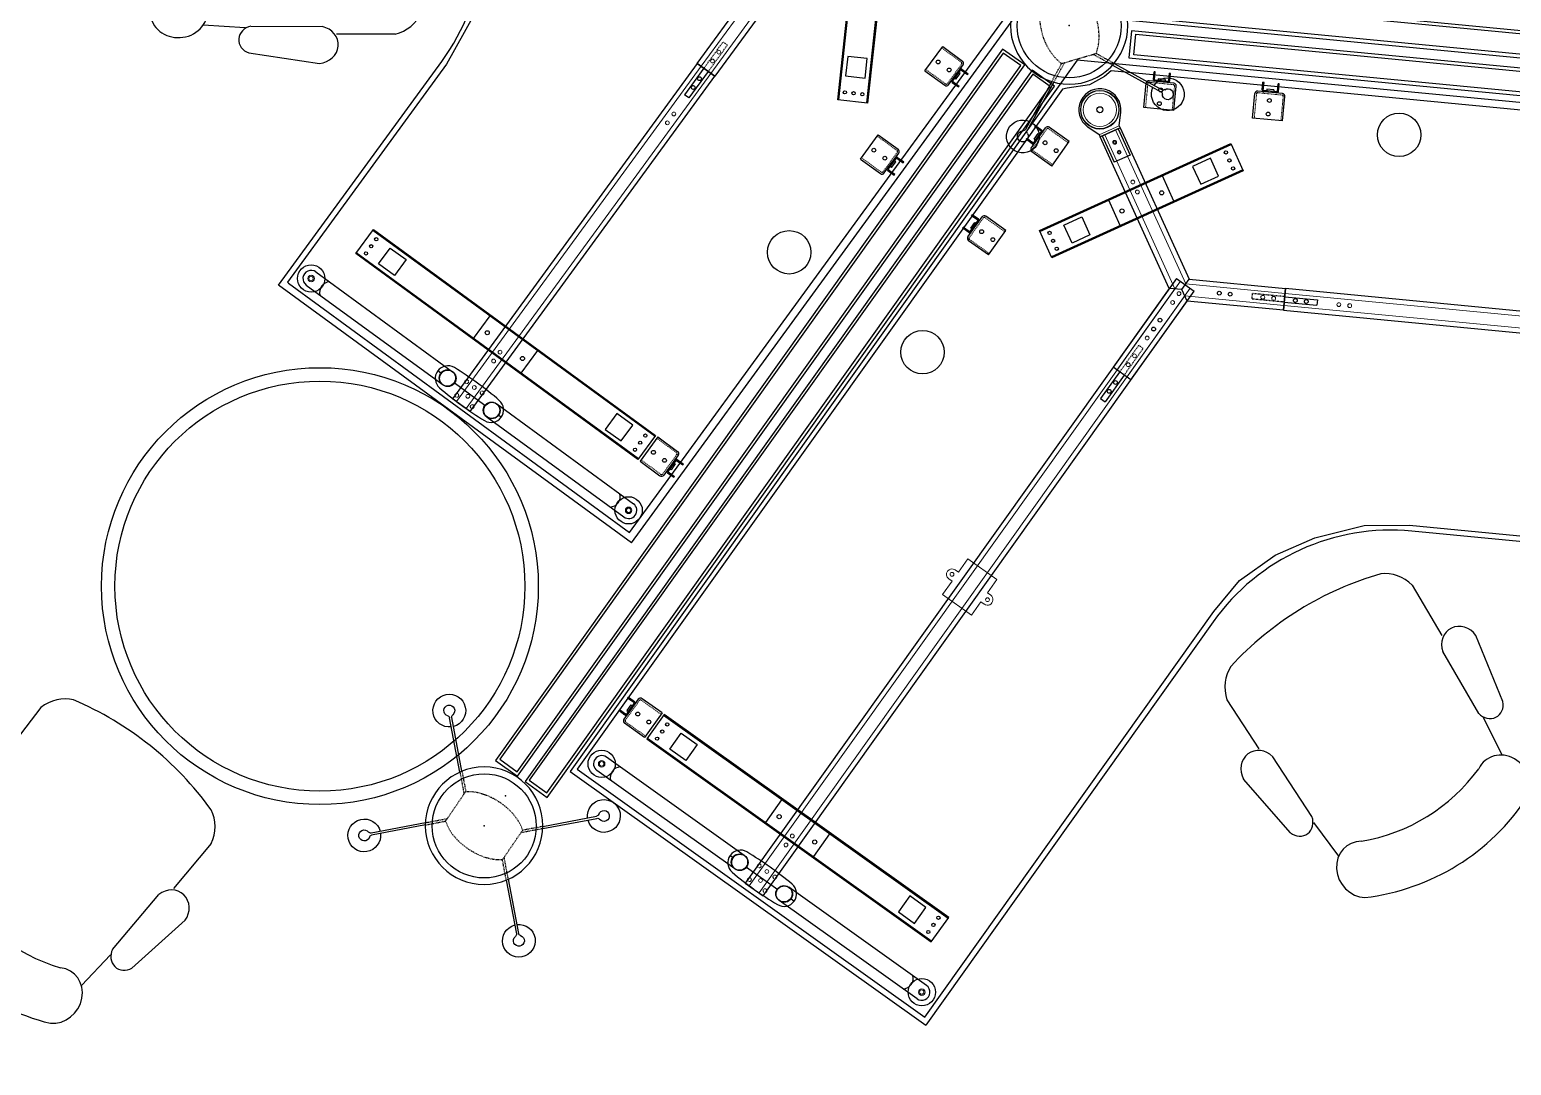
# Model space of a CAD drawing. Header units: centimetres. Extents: x 56177 to 99483, y 493 to 15482.
# Drawn here: x 59950.3 to 60221.7, y 1606.2 to 1795.9 of the extents above; entities that cross this region are included whole.
import ezdxf

# ---------------------------------------------------------------- set-up
doc = ezdxf.new("R2010")
doc.units = ezdxf.units.CM
doc.header["$MEASUREMENT"] = 0
for name, pattern in [('ACAD_ISO02W100', [15, 12, -3]), ('HIDDEN', [0.375, 0.25, -0.125]), ('HIDDEN2', [0.1875, 0.125, -0.0625])]:
    doc.linetypes.add(name, pattern=pattern)

# ---------------------------------------------------------------- blocks, each defined once
blk = doc.blocks.new('GridPost')
at = {"color": 0}
for p, q in [((-57.6, 92.1), (-129, 163.6)), ((54.5, 92.1), (126, 163.6)), ((-61, 89.9), (-131.9, 160.8)), ((58, 89.9), (128.8, 160.8)), ((-61, -89.4), (-131.9, -160.3)), ((-57.6, -91.6), (-129, -163.1)), ((54.5, -91.6), (126, -163.1)), ((58, -89.4), (128.8, -160.3))]:
    blk.add_line(p, q, dxfattribs=at)
at = {"color": 0, "linetype": 'HIDDEN2'}
for p, q in [((-61, 89.9), (-34.3, 63.2)), ((-57.6, 92.1), (-29, 63.6)), ((54.5, 92.1), (25.9, 63.6)), ((58, 89.9), (31.2, 63.2)), ((30.9, 63.3), (-33.9, 63.3)), ((-61, -89.4), (-34.3, -62.7)), ((-57.6, -91.6), (-29, -63)), ((30.9, -62.7), (-33.9, -62.7)), ((54.5, -91.6), (25.9, -63)), ((58, -89.4), (31.2, -62.7))]:
    blk.add_line(p, q, dxfattribs=at)
at = {"color": 0}
blk.add_circle((-1.5, 0.3), 107.6, dxfattribs=at)
for centre, radius, start, end in [((-139.8, 171.6), 30, 318.8226, 311.1774), ((136.8, 171.6), 30, 228.8226, 221.1774), ((-139.8, 171.6), 10, 342.8181, 287.1819), ((-125.5, 167.1), 5, 162.8181, 225), ((122.5, 167.1), 5, 315, 17.1819), ((136.8, 171.6), 10, 252.8181, 197.1819), ((-135.4, 157.2), 5, 45, 107.1819), ((132.4, 157.2), 5, 72.8181, 135), ((-139.8, -171.1), 30, 48.8226, 41.1774), ((-139.8, -171.1), 10, 72.8181, 17.1819), ((-135.4, -156.7), 5, 252.8181, 315), ((136.8, -171.1), 30, 138.8226, 131.1774), ((136.8, -171.1), 10, 162.8181, 107.1819), ((132.4, -156.7), 5, 225, 287.1819), ((-125.5, -166.6), 5, 135, 197.1819), ((122.5, -166.6), 5, 342.8181, 45)]:
    blk.add_arc(centre, radius, start, end, dxfattribs=at)
at = {"color": 0, "linetype": 'HIDDEN2'}
for centre, start, end in [((-33.9, 62.3), 90, 142.3223), ((-28.3, 64.3), 225, 270), ((25.2, 64.3), 270, 315), ((30.9, 62.3), 37.6777, 90), ((-33.9, -61.7), 217.6777, 270), ((-28.3, -63.7), 90, 135), ((25.2, -63.7), 45, 90), ((30.9, -61.7), 270, 322.3223)]:
    blk.add_arc(centre, 1, start, end, dxfattribs=at)
for centre, major_axis in [((-3.1, 0.5), (-0.7, 80)), ((0, 0), (0.7, -80))]:
    blk.add_ellipse(centre, major_axis=major_axis, ratio=0.625, start_param=6.954705, end_param=7.851695, dxfattribs=at)
at = {"color": 0, "linetype": 'HIDDEN2', "extrusion": (0, -4e-16, -1)}
blk.add_ellipse((0, 0.5), major_axis=(0.7, 80), ratio=0.625, start_param=6.954705, end_param=7.851695, dxfattribs=at)
at = {"color": 0, "linetype": 'HIDDEN2', "extrusion": (0, 4e-16, -1)}
blk.add_ellipse((-3.1, 0), major_axis=(-0.7, -80), ratio=0.625, start_param=6.954705, end_param=7.851695, dxfattribs=at)
at = {"color": 0}
blk.add_point((-1.5, 0.3), dxfattribs=at)
blk = doc.blocks.new('A1043DC')
at = {"color": 0, "linetype": 'ByBlock'}
for p, q in [((-0.616435, 0.457425), (-0.381737, 0.500273)), ((-0.128035, 0.399057), (-0.322825, 0.394463)), ((-0.626722, 0.365537), (-0.766614, 0.352221)), ((-0.607898, 0.359256), (-0.36942, 0.36614)), ((-0.626722, -0.365537), (-0.766614, -0.352222)), ((-0.607898, -0.359256), (-0.36942, -0.366141)), ((-0.128035, -0.399058), (-0.322825, -0.394464)), ((-0.616435, -0.457425), (-0.381737, -0.500273))]:
    blk.add_line(p, q, dxfattribs=at)
for centre, radius, start, end in [((-0.385913, 0.432257), 0.068143, 284.006808, 86.486784), ((-0.596922, 0.409666), 0.051591, 112.223479, 257.717315), ((-0.847483, 0.300315), 0.096094, 330.317482, 148.734971), ((-0.160649, 0.273023), 0.130185, 22.432704, 75.491701), ((-0.094065, 0), 0.905973, 157.261065, 202.738935), ((-1.311698, 0), 1.311697, 345.757952, 14.242048), ((-0.080287, 0), 0.728926, 159.71341, 200.28659), ((-0.847483, -0.300316), 0.096094, 211.265029, 29.682518), ((-0.160649, -0.273024), 0.130185, 284.508299, 337.567296), ((-0.596922, -0.409667), 0.051591, 102.282685, 247.776521), ((-0.385913, -0.432258), 0.068143, 273.513216, 75.993192)]:
    blk.add_arc(centre, radius, start, end, dxfattribs=at)
blk = doc.blocks.new('A$C3BE26A05')
for p, q in [((3743.3, 1792.5), (3784.4, 2175.3)), ((3745.3, 1792.3), (3786.4, 2175.1)), ((3837.1, 2169.7), (3796, 1786.9)), ((3839.1, 2169.5), (3798, 1786.6)), ((3485.8, 1859.2), (3590.4, 2002.5)), ((3622.7, 1978.9), (3518.1, 1835.6)), ((3365.2, 981.5), (4072.6, 1950.8)), ((3902.9, 1845.6), (3935.4, 1890)), ((3935.4, 1890), (3971.7, 1863.5)), ((2719, 1453), (3018, 1862.7)), ((3485.8, 1859.2), (3037.8, 1245.2)), ((4099.3, 1846.9), (3170.4, 544.1)), ((4181.8, 1865.4), (3252.9, 562.7)), ((3497.9, 1850.3), (3462.5, 1801.9)), ((3518.1, 1835.6), (3485.8, 1859.2)), ((3485.8, 1859.2), (3518.1, 1835.6)), ((3761.4, 1872), (3757.6, 1836.2)), ((3797.2, 1868.2), (3761.4, 1872)), ((3793.4, 1832.4), (3797.2, 1868.2)), ((3902.9, 1845.6), (3939.3, 1819.1)), ((3946.3, 1820.1), (3972.8, 1856.5)), ((3952.5, 1828.6), (3966.6, 1848)), ((3954.1, 1827.5), (3968.2, 1846.8)), ((3969.6, 1847.1), (3980.9, 1838.8)), ((3970.4, 1846.5), (3971.6, 1848.1)), ((3970.8, 1848.7), (3982.1, 1840.4)), ((4140, 1817.8), (4099.3, 1846.9)), ((5376.3, 1750.6), (4181.8, 1865.4)), ((3070.1, 1221.7), (3518.1, 1835.6)), ((3506, 1844.4), (3470.6, 1796)), ((3757.6, 1836.2), (3793.4, 1832.4)), ((3953.1, 1824.4), (3964.4, 1816.2)), ((3953.9, 1823.8), (3955.1, 1825.5)), ((3954.3, 1826.1), (3965.6, 1817.8)), ((3956.2, 1830.3), (3954.5, 1831.5)), ((3959.8, 1830.1), (3955.7, 1833.1)), ((3957.3, 1831.9), (3965, 1842.4)), ((3957.3, 1831.9), (3965, 1842.4)), ((3959.8, 1830.1), (3967.4, 1840.6)), ((3967.4, 1840.6), (3963.4, 1843.6)), ((3966.2, 1844), (3964.6, 1845.2)), ((3980.9, 1838.8), (3982.1, 1840.4)), ((4304.1, 1778.3), (4308.4, 1823.1)), ((4358.6, 1823.3), (4313.8, 1827.6)), ((4321.6, 1829.9), (4322.9, 1843.8)), ((4323.7, 1830.7), (4321.7, 1830.8)), ((4324.9, 1843.6), (4322.9, 1843.8)), ((4323.6, 1829.7), (4324.9, 1843.6)), ((4348.2, 1824.3), (4324.3, 1826.6)), ((4348.3, 1826.3), (4324.5, 1828.6)), ((4327.9, 1828.2), (4327.8, 1826.2)), ((4330.2, 1831), (4329.7, 1826.1)), ((4342.9, 1826.8), (4329.9, 1828)), ((4342.9, 1826.8), (4329.9, 1828)), ((4343.2, 1829.8), (4330.2, 1831)), ((4343.2, 1829.8), (4342.7, 1824.8)), ((4344.9, 1826.6), (4344.7, 1824.6)), ((4349.4, 1827.2), (4350.8, 1841.1)), ((4351.5, 1828), (4349.5, 1828.2)), ((4352.8, 1840.9), (4350.8, 1841.1)), ((4351.4, 1827), (4352.8, 1840.9)), ((4520.7, 1810.7), (4522, 1824.6)), ((4524, 1824.5), (4522, 1824.6)), ((4522.6, 1810.5), (4524, 1824.5)), ((4548.5, 1808), (4549.9, 1822)), ((4551.9, 1821.8), (4549.9, 1822)), ((4550.5, 1807.8), (4551.9, 1821.8)), ((3211.1, 515.1), (4140, 1817.8)), ((3470.6, 1796), (3462.5, 1801.9)), ((3798, 1786.6), (3743.3, 1792.5)), ((3964.4, 1816.2), (3965.6, 1817.8)), ((4358.8, 1773), (4363.1, 1817.8)), ((4503.1, 1759.2), (4507.4, 1803.9)), ((4557.7, 1804.1), (4512.9, 1808.4)), ((4522.7, 1811.5), (4520.7, 1811.7)), ((4547.2, 1805.1), (4523.3, 1807.4)), ((4547.4, 1807.1), (4523.5, 1809.4)), ((4527, 1809.1), (4526.8, 1807.1)), ((4529.3, 1811.9), (4528.8, 1806.9)), ((4542, 1807.7), (4529, 1808.9)), ((4542, 1807.7), (4529, 1808.9)), ((4542.2, 1810.6), (4529.3, 1811.9)), ((4542.2, 1810.6), (4541.8, 1805.7)), ((4543.9, 1807.5), (4543.8, 1805.5)), ((4550.6, 1808.8), (4548.6, 1809)), ((4557.9, 1753.9), (4562.2, 1798.7)), ((4258.7, 1744.9), (4261.6, 1770.1)), ((4358.8, 1773), (4304.1, 1778.3)), ((4097.7, 1704.3), (4123.8, 1741)), ((4104.4, 1743.1), (4105.6, 1744.7)), ((4115.8, 1735), (4104.4, 1743.1)), ((4117, 1736.6), (4105.6, 1744.7)), ((4115, 1735.5), (4116.2, 1737.2)), ((4167.4, 1716), (4130.8, 1742.1)), ((4222.3, 1728.3), (4201.5, 1742.7)), ((4260.4, 1741.3), (4224, 1724.7)), ((4224, 1724.7), (4260.4, 1741.3)), ((4256.7, 1739.6), (4278.7, 1691.4)), ((4258.7, 1744.9), (4260.4, 1741.3)), ((4260.4, 1741.3), (4386.8, 1463.9)), ((4557.9, 1753.9), (4503.1, 1759.2)), ((3785.1, 1684), (3817.5, 1728.5)), ((3817.5, 1728.5), (3853.8, 1701.9)), ((4088.2, 1720.3), (4089.4, 1721.9)), ((4099.6, 1712.2), (4088.2, 1720.3)), ((4100.8, 1713.8), (4089.4, 1721.9)), ((4098.8, 1712.7), (4099.9, 1714.4)), ((4102.1, 1714), (4116.1, 1733.6)), ((4102.9, 1720.2), (4110.4, 1730.8)), ((4102.9, 1720.2), (4107, 1717.3)), ((4103.8, 1712.9), (4117.7, 1732.4)), ((4104.2, 1716.9), (4105.8, 1715.7)), ((4105.3, 1718.5), (4112.9, 1729.1)), ((4105.3, 1718.5), (4112.9, 1729.1)), ((4110.4, 1730.8), (4114.5, 1727.9)), ((4112.7, 1553.1), (4463, 1712.8)), ((4113.5, 1551.2), (4463.8, 1710.9)), ((4114, 1730.7), (4115.7, 1729.6)), ((4135.5, 1671.2), (4167.4, 1716)), ((4222.3, 1728.3), (4224, 1724.7)), ((4350.4, 1447.3), (4224, 1724.7)), ((4227.6, 1726.4), (4249.6, 1678.1)), ((4463, 1712.8), (4485.8, 1662.7)), ((3785.1, 1684), (3821.4, 1657.5)), ((3828.4, 1658.6), (3854.9, 1694.9)), ((3834.6, 1667.1), (3848.7, 1686.5)), ((3836.2, 1665.9), (3850.3, 1685.3)), ((3848.3, 1682.5), (3846.7, 1683.6)), ((3851.7, 1685.5), (3863.1, 1677.2)), ((3852.5, 1684.9), (3853.7, 1686.5)), ((3852.9, 1687.1), (3864.2, 1678.9)), ((4135.5, 1671.2), (4098.8, 1697.3)), ((4278.7, 1691.4), (4249.6, 1678.1)), ((4426, 1685.5), (4393.2, 1670.5)), ((4440.9, 1652.7), (4426, 1685.5)), ((3835.2, 1662.9), (3846.5, 1654.6)), ((3836, 1662.3), (3837.2, 1663.9)), ((3836.4, 1664.5), (3847.7, 1656.2)), ((3838.3, 1668.7), (3836.6, 1669.9)), ((3841.9, 1668.6), (3837.8, 1671.5)), ((3839.4, 1670.3), (3847.1, 1680.8)), ((3839.4, 1670.3), (3847.1, 1680.8)), ((3841.9, 1668.6), (3849.5, 1679.1)), ((3849.5, 1679.1), (3845.5, 1682)), ((3846.5, 1654.6), (3847.7, 1656.2)), ((3863.1, 1677.2), (3864.2, 1678.9)), ((4485, 1664.5), (4134.6, 1504.8)), ((4485.8, 1662.7), (4135.5, 1503)), ((4393.2, 1670.5), (4408.1, 1637.8)), ((4306.8, 1639.4), (4306, 1641.2)), ((4358.9, 1607.1), (4337.8, 1653.5)), ((4408.1, 1637.8), (4440.9, 1652.7)), ((4260.7, 1562.3), (4239.5, 1608.7)), ((4270.4, 1622.8), (4269.6, 1624.6)), ((3981.6, 1541.5), (4007.7, 1578.1)), ((3988.3, 1580.2), (3989.5, 1581.9)), ((3999.7, 1572.1), (3988.3, 1580.2)), ((4000.9, 1573.7), (3989.5, 1581.9)), ((3998.9, 1572.7), (4000.1, 1574.3)), ((4051.3, 1553.2), (4014.7, 1579.3)), ((4157.5, 1563.1), (4190.3, 1578)), ((4190.3, 1578), (4205.2, 1545.3)), ((4292.4, 1574.6), (4291.6, 1576.4)), ((4328.8, 1591.2), (4328, 1593)), ((2860.2, 1510.9), (2892.7, 1555.3)), ((2891.5, 1553.7), (3408.5, 1176.4)), ((2892.7, 1555.3), (3409.7, 1178.1)), ((3972.1, 1557.5), (3973.2, 1559.1)), ((3983.5, 1549.3), (3972.1, 1557.5)), ((3984.6, 1551), (3973.2, 1559.1)), ((3982.7, 1549.9), (3983.8, 1551.5)), ((3986, 1551.2), (4000, 1570.7)), ((3986.8, 1557.4), (3994.3, 1568)), ((3986.8, 1557.4), (3990.9, 1554.5)), ((3987.7, 1550), (4001.6, 1569.6)), ((3988.1, 1554), (3989.7, 1552.9)), ((3989.2, 1555.7), (3996.8, 1566.2)), ((3989.2, 1555.7), (3996.8, 1566.2)), ((3994.3, 1568), (3998.4, 1565.1)), ((3997.9, 1567.9), (3999.6, 1566.7)), ((4019.4, 1508.4), (4051.3, 1553.2)), ((4135.5, 1503), (4112.7, 1553.1)), ((4172.5, 1530.3), (4157.5, 1563.1)), ((2902.2, 1492), (2923.4, 1521.1)), ((2923.4, 1521.1), (2952.5, 1499.9)), ((4019.4, 1508.4), (3982.7, 1534.5)), ((4205.2, 1545.3), (4172.5, 1530.3)), ((3377.2, 1133.6), (2860.2, 1510.9)), ((3378.4, 1135.2), (2861.4, 1512.5)), ((2952.5, 1499.9), (2931.3, 1470.8)), ((2787.4, 1477.4), (3037.8, 1294.6)), ((2931.3, 1470.8), (2902.2, 1492)), ((4363.5, 1465.6), (3573.9, 358.3)), ((4363.5, 1465.6), (4396.1, 1442.4)), ((3365.2, 981.5), (2719, 1453)), ((2769.7, 1453.1), (3020.2, 1270.4)), ((3606.5, 335.1), (4396.1, 1442.4)), ((4350.4, 1447.3), (4247.4, 1302.8)), ((4373.4, 1445.1), (4350.4, 1447.3)), ((4373.4, 1445.1), (4386.8, 1463.9)), ((4383, 1424.1), (4373.4, 1445.1)), ((4386.8, 1463.9), (4563.5, 1446.9)), ((4563.5, 1446.9), (4559.6, 1407.1)), ((4559.6, 1407.1), (4563.5, 1446.9)), ((5320, 1374.2), (4563.5, 1446.9)), ((4280, 1279.6), (4383, 1424.1)), ((4559.6, 1407.1), (4383, 1424.1)), ((4561.1, 1422.1), (4620.8, 1416.3)), ((4562, 1432), (4621.8, 1426.3)), ((4621.8, 1426.3), (4620.8, 1416.3)), ((3076.3, 1355.7), (3106.4, 1396.9)), ((4559.6, 1407.1), (5316.2, 1334.4)), ((3133.8, 1376.9), (3135, 1378.5)), ((3102.6, 1334), (3103.8, 1335.7)), ((3163.5, 1292), (3193.6, 1333.2)), ((3166.1, 1353.3), (3167.3, 1354.9)), ((3134.9, 1310.5), (3136.1, 1312.1)), ((4280, 1279.6), (4247.4, 1302.8)), ((3016.1, 1291.9), (3010.4, 1296.1)), ((4259.6, 1294.1), (4224.8, 1245.3)), ((4267.8, 1288.3), (4232.9, 1239.5)), ((3096.9, 1233), (3040.4, 1274.2)), ((3070.1, 1221.7), (3037.8, 1245.2)), ((3118.6, 1235.7), (3369, 1053)), ((4224.8, 1245.3), (4232.9, 1239.5)), ((3100.9, 1211.5), (3351.4, 1028.7)), ((3126.9, 1211.1), (3121.1, 1215.3)), ((3338.6, 1218.1), (3317.4, 1189.1)), ((3367.7, 1196.9), (3338.6, 1218.1)), ((3346.5, 1167.8), (3367.7, 1196.9)), ((3317.4, 1189.1), (3346.5, 1167.8)), ((3409.7, 1178.1), (3377.2, 1133.6)), ((3413.7, 1175.1), (3381.3, 1130.7)), ((3413.7, 1175.1), (3450, 1148.6)), ((3451.1, 1141.6), (3424.6, 1105.2)), ((3381.3, 1130.7), (3417.6, 1104.2)), ((3444.9, 1133.1), (3430.8, 1113.7)), ((3446.6, 1131.9), (3432.4, 1112.6)), ((3434.5, 1115.4), (3432.9, 1116.6)), ((3438.1, 1115.2), (3434, 1118.2)), ((3443.3, 1127.5), (3435.7, 1117)), ((3443.3, 1127.5), (3435.7, 1117)), ((3445.7, 1125.7), (3438.1, 1115.2)), ((3445.7, 1125.7), (3441.7, 1128.7)), ((3444.5, 1129.1), (3442.9, 1130.3)), ((3448, 1132.2), (3459.3, 1123.9)), ((3449.9, 1133.2), (3448.8, 1131.6)), ((3449.1, 1133.8), (3460.4, 1125.5)), ((3460.4, 1125.5), (3459.3, 1123.9)), ((3431.5, 1109.5), (3442.8, 1101.3)), ((3433.4, 1110.6), (3432.3, 1108.9)), ((3432.6, 1111.2), (3443.9, 1102.9)), ((3443.9, 1102.9), (3442.8, 1101.3)), ((5299.8, 954.2), (4794.9, 1002.8)), ((4431, 836.8), (3904.3, 98.2)), ((3377.8, 694.7), (3351.6, 658.1)), ((3370, 687.3), (3356.1, 667.8)), ((3364.4, 684.6), (3356.9, 674)), ((3371.7, 686.2), (3357.7, 666.6)), ((3359.6, 698.5), (3358.4, 696.8)), ((3369.8, 688.7), (3358.4, 696.8)), ((3366.8, 682.8), (3359.3, 672.3)), ((3366.8, 682.8), (3359.3, 672.3)), ((3371, 690.3), (3359.6, 698.5)), ((3364.4, 684.6), (3368.5, 681.7)), ((3368, 684.5), (3369.6, 683.3)), ((3370.1, 690.9), (3369, 689.3)), ((3421.4, 669.7), (3384.7, 695.9)), ((3343.3, 675.7), (3342.1, 674)), ((3353.5, 665.9), (3342.1, 674)), ((3354.7, 667.5), (3343.3, 675.7)), ((3353.9, 668.1), (3352.7, 666.5)), ((3356.9, 674), (3360.9, 671.1)), ((3358.1, 670.6), (3359.8, 669.5)), ((3421.4, 669.7), (3389.4, 625)), ((3425.4, 666.8), (3393.5, 622.1)), ((3945.4, 293.6), (3424.3, 665.2)), ((3946.5, 295.3), (3425.4, 666.8)), ((3389.4, 625), (3352.8, 651.1)), ((3435.7, 603.7), (3456.6, 633)), ((3456.6, 633), (3485.9, 612.1)), ((3393.5, 622.1), (3914.6, 250.5)), ((3394.7, 623.7), (3915.8, 252.1)), ((3465, 582.8), (3435.7, 603.7)), ((3485.9, 612.1), (3465, 582.8)), ((3571.9, 408.8), (3319.5, 588.8)), ((3170.4, 544.1), (3211.1, 515.1)), ((3252.9, 562.7), (3904.3, 98.2)), ((3554.5, 384.4), (3302.1, 564.4)), ((3611.3, 469.3), (3640.9, 510.8)), ((3668.5, 491), (3669.7, 492.7)), ((3701.1, 467.8), (3702.3, 469.4)), ((3637.8, 447.9), (3638.9, 449.5)), ((3699.2, 406.6), (3728.8, 448.1)), ((3546, 408.9), (3551.8, 404.8)), ((3670.3, 424.7), (3671.5, 426.3)), ((3576.2, 387.4), (3633.2, 346.7)), ((3573.9, 358.3), (3606.5, 335.1)), ((3888.4, 146.4), (3636, 326.4)), ((3905.8, 170.8), (3653.4, 350.8)), ((3657.6, 329.3), (3663.4, 325.2)), ((3875.1, 334.6), (3854.2, 305.3)), ((3904.4, 313.7), (3875.1, 334.6)), ((3854.2, 305.3), (3883.5, 284.4)), ((3883.5, 284.4), (3904.4, 313.7)), ((3914.6, 250.5), (3946.5, 295.3))]:
    blk.add_line(p, q)
at = {"lineweight": 5}
for p, q in [((3493, 1853.9), (3600.7, 2001.4)), ((3618.5, 1988.4), (3510.8, 1840.9)), ((3493, 1853.9), (3045, 1239.9)), ((3062.8, 1227), (3510.8, 1840.9)), ((4222.3, 1728.3), (4258.7, 1744.9)), ((4252.2, 1737.6), (4380.8, 1455.5)), ((4360.8, 1446.4), (4232.2, 1728.4)), ((4370.8, 1460.4), (3581.2, 353.1)), ((3599.1, 340.3), (4388.7, 1447.6)), ((4360.8, 1446.3), (4254.7, 1297.6)), ((4380.8, 1455.5), (4562.6, 1438)), ((4272.7, 1284.9), (4378.7, 1433.6)), ((4560.5, 1416.1), (4378.7, 1433.6)), ((4560.5, 1416.1), (5317, 1343.4)), ((5319.1, 1365.3), (4562.6, 1438)), ((3964.3, 927.4), (3981.7, 951.8)), ((3981.7, 951.8), (4034.7, 914.1)), ((3958.2, 931.7), (3964.3, 927.4)), ((3935.3, 886.7), (3952.7, 911.1)), ((3946.6, 915.5), (3952.7, 911.1)), ((4034.7, 914.1), (4017.3, 889.6)), ((3988.2, 848.9), (3935.3, 886.7)), ((4005.6, 873.4), (3988.2, 848.9)), ((4005.6, 873.4), (4011.7, 869)), ((4017.3, 889.6), (4023.4, 885.3))]:
    blk.add_line(p, q, dxfattribs=at)
at = {"linetype": 'HIDDEN'}
for p, q in [((3497.9, 1850.3), (3533.3, 1898.8)), ((3506, 1844.4), (3541.3, 1892.9)), ((3541.3, 1892.9), (3533.3, 1898.8)), ((4502.3, 1437.8), (4501.4, 1427.8)), ((4561.1, 1422.1), (4501.4, 1427.8)), ((4562, 1432), (4502.3, 1437.8)), ((4259.6, 1294.1), (4294.5, 1343)), ((4267.8, 1288.3), (4302.6, 1337.2)), ((4294.5, 1343), (4302.6, 1337.2))]:
    blk.add_line(p, q, dxfattribs=at)
at = {"linetype": 'HIDDEN', "lineweight": 5}
for p, q in [((3933.6, 1887.6), (3970, 1861.1)), ((3904.7, 1848), (3941.1, 1821.5)), ((3943.9, 1821.9), (3970.4, 1858.3)), ((4307, 1778), (4311.3, 1822.8)), ((4358.3, 1820.3), (4313.5, 1824.6)), ((4355.8, 1773.3), (4360.1, 1818.1)), ((4506.1, 1758.9), (4510.4, 1803.7)), ((4557.4, 1801.2), (4512.6, 1805.5)), ((4554.9, 1754.2), (4559.2, 1799)), ((4100.1, 1702.6), (4126.2, 1739.2)), ((4165.7, 1713.6), (4129, 1739.7)), ((3815.7, 1726), (3852.1, 1699.5)), ((3786.8, 1686.4), (3823.2, 1659.9)), ((3826, 1660.4), (3852.5, 1696.7)), ((4137.2, 1673.7), (4100.6, 1699.8)), ((3984, 1539.7), (4010.1, 1576.4)), ((4049.6, 1550.7), (4012.9, 1576.8)), ((4021.1, 1510.8), (3984.5, 1536.9)), ((3411.9, 1172.7), (3448.3, 1146.2)), ((3448.7, 1143.4), (3422.2, 1107)), ((3383, 1133.1), (3419.4, 1106.6)), ((3380.2, 693), (3354.1, 656.3)), ((3419.6, 667.3), (3383, 693.4)), ((3391.2, 627.4), (3354.5, 653.5))]:
    blk.add_line(p, q, dxfattribs=at)
for points in [[(2736.9, 1456.6), (3361.9, 1000.5), (4056.5, 1952.4), (3420.2, 3392.7), (2714.7, 3082.5), (3075.3, 2262.6), (3101.6, 2160.4), (3104.8, 2059.7), (3076.5, 1947.5), (3026.3, 1857.7), (2735.1, 1458.7)], [(4287.7, 1987.3), (4282.9, 1937.5), (5875.6, 1784.4), (5880.4, 1834.1)], [(5873.1, 1829.5), (5869.5, 1791.7), (4292, 1943.4), (4295.7, 1981.2)], [(4281.2, 1919.1), (4276.4, 1869.3), (5869, 1716.2), (5873.8, 1766)], [(5866.6, 1761), (5862.9, 1723.3), (4285.4, 1874.9), (4289.1, 1912.7)], [(3156.9, 553.8), (4085.8, 1856.5), (4045.1, 1885.5), (3116.2, 582.8)], [(3156.2, 562.1), (4078.4, 1855.3), (4046.2, 1878.2), (3124.1, 585)], [(5289.7, 965.5), (5364, 1738.2), (4244.1, 1845.8), (4232, 1835), (4204.3, 1819.7), (4163.6, 1813.9), (4155.1, 1812), (3265.8, 566.9), (3902.7, 112.5), (4432.2, 855.7), (4479.2, 912.1), (4544.6, 958.4), (4616.8, 990.2), (4707.6, 1013.3), (4790.7, 1013.6)], [(3210.3, 523.5), (4132.4, 1816.8), (4100.3, 1839.7), (3178.1, 546.5)]]:
    blk.add_lwpolyline(points, close=True)
for centre, radius in [((4167.1, 1928.2), 95.3), ((3927.2, 1861.9), 3.5), ((3947.4, 1847.2), 3.5), ((3478.3, 1815.1), 3.5), ((3490.1, 1831.2), 3.5), ((3756.4, 1806.2), 3), ((3772.3, 1804.5), 3), ((3788.2, 1802.8), 3), ((4223.3, 1774.4), 35), ((4334.8, 1810.5), 3.5), ((4533.9, 1791.4), 3.5), ((4223.3, 1774.4), 5.5), ((4332.4, 1785.6), 3.5), ((4531.5, 1766.5), 3.5), ((4771.4, 1728.3), 39.8), ((4123, 1713.9), 3.5), ((4250.5, 1714.8), 2.5), ((3809.3, 1700.3), 3.5), ((3829.5, 1685.6), 3.5), ((4143.3, 1699.4), 3.5), ((4258.8, 1696.6), 2.5), ((4454.1, 1696.1), 3), ((4460.7, 1681.5), 3), ((4467.4, 1667), 3), ((4336.7, 1622.2), 3.75), ((4263.9, 1589), 3.75), ((3654.3, 1513.3), 39.8), ((4006.8, 1551.1), 3.5), ((4131.1, 1548.8), 3), ((2888.6, 1524.3), 3), ((2898, 1537.2), 3), ((4027.2, 1536.6), 3.5), ((4137.7, 1534.3), 3), ((4144.4, 1519.7), 3), ((2879.1, 1511.3), 3), ((2778.6, 1465.3), 25), ((4442.1, 1438.5), 3.5), ((4462, 1436.6), 3.5), ((4581.5, 1425.1), 3.5), ((4601.4, 1423.2), 3.5), ((4333.4, 1388.9), 3.5), ((3101.2, 1366), 3.75), ((3898.6, 1330.4), 39.8), ((4321.8, 1372.7), 3.5), ((3165.8, 1318.9), 3.75), ((2794.7, 902), 400), ((2794.7, 902), 375.4), ((3028.2, 1283.1), 15), ((3029, 1282.5), 15), ((4252.1, 1275), 3.5), ((4240.5, 1258.7), 3.5), ((3109, 1224.1), 15), ((3109.8, 1223.6), 15), ((3381.3, 1164.7), 3), ((3390.8, 1177.6), 3), ((3371.9, 1151.8), 3), ((3405.6, 1147), 3.5), ((3425.8, 1132.3), 3.5), ((3360.2, 1040.8), 25), ((3376.9, 667.7), 3.5), ((3397.3, 653.2), 3.5), ((3431, 648.8), 3), ((3412.4, 622.7), 3), ((3421.7, 635.7), 3), ((3310.8, 576.6), 25), ((3095.7, 462.9), 95.3), ((3636, 479.9), 3.75), ((3701.1, 433.4), 3.75), ((3563.2, 396.6), 15), ((3564, 396.1), 15), ((3644.7, 338.6), 15), ((3645.4, 338), 15), ((3909.1, 268.6), 3), ((3918.4, 281.6), 3), ((3927.6, 294.6), 3), ((3897.1, 158.6), 25)]:
    blk.add_circle(centre, radius)
at = {"lineweight": 5}
for centre, radius in [((3525.5, 1879.7), 3.5), ((3513.7, 1863.5), 3.5), ((3478.3, 1815.1), 3.5), ((3490.1, 1831.2), 3.5), ((4223.3, 1774.4), 35.5), ((4223.3, 1774.4), 30.5), ((3443, 1766.6), 3.5), ((3431.2, 1750.4), 3.5), ((4250.5, 1714.8), 3.5), ((4258.8, 1696.6), 3.5), ((4283.7, 1642), 3.5), ((4292, 1623.8), 3.5), ((2778.6, 1465.3), 6), ((2778.6, 1465.3), 4), ((4368.2, 1437.7), 3.5), ((4356.6, 1421.5), 3.5), ((4521.7, 1430.9), 3.5), ((4541.7, 1428.9), 3.5), ((4581.5, 1425.1), 3.5), ((4601.4, 1423.2), 3.5), ((4661.1, 1417.5), 3.5), ((4681, 1415.6), 3.5), ((4310.1, 1356.3), 3.5), ((4321.7, 1372.6), 3.5), ((3124.7, 1330.4), 3.5), ((3112.9, 1314.2), 3.5), ((4275.3, 1307.5), 3.5), ((4286.9, 1323.8), 3.5), ((3065.7, 1249.6), 3.5), ((3077.5, 1265.8), 3.5), ((3360.2, 1040.8), 6), ((3360.2, 1040.8), 4), ((3952.4, 923.6), 3.5), ((4017.6, 877.1), 3.5), ((3310.8, 576.6), 6), ((3310.8, 576.6), 4), ((3659.9, 444.4), 3.5), ((3648.3, 428.1), 3.5), ((3613.4, 379.3), 3.5), ((3601.8, 363), 3.5), ((3897.1, 158.6), 6), ((3897.1, 158.6), 4)]:
    blk.add_circle(centre, radius, dxfattribs=at)
at = {"linetype": 'ACAD_ISO02W100', "lineweight": 5, "ltscale": 0.5}
for centre in [(3063.6, 1276.4), (3045.4, 1251.4), (3091.9, 1255.8), (3073.6, 1230.8), (3599.5, 389.8), (3581.5, 364.6), (3628, 369.5), (3610, 344.3)]:
    blk.add_circle(centre, 3.5, dxfattribs=at)
for centre, radius, start, end in [((2694.8, 2098.5), 400, 323.8811, 23.8811), ((3969, 1846.2), 3, 53.8811, 143.8811), ((3969, 1846.2), 1, 53.8811, 143.8811), ((3968.8, 1859.4), 2, 323.8811, 53.8811), ((3968.8, 1859.4), 5, 323.8811, 53.8811), ((3942.2, 1823.1), 5, 233.8811, 323.8811), ((3942.2, 1823.1), 2, 233.8811, 323.8811), ((3954.9, 1826.9), 3, 143.8811, 233.8811), ((3954.9, 1826.9), 1, 143.8811, 233.8811), ((4313.3, 1822.6), 5, 84.5086, 174.5086), ((4313.3, 1822.6), 2, 84.5086, 174.5086), ((4324.6, 1829.6), 3, 174.5086, 264.5086), ((4324.6, 1829.6), 1, 174.5086, 264.5086), ((4348.4, 1827.3), 3, 264.5086, 354.5086), ((4348.4, 1827.3), 1, 264.5086, 354.5086), ((4358.1, 1818.3), 2, 354.5086, 84.5086), ((4358.1, 1818.3), 5, 354.5086, 84.5086), ((4223.3, 1774.4), 38.5, 353.5481, 235.4692), ((4512.4, 1803.5), 5, 84.5086, 174.5086), ((4512.4, 1803.5), 2, 84.5086, 174.5086), ((4523.6, 1810.4), 3, 174.5086, 264.5086), ((4523.6, 1810.4), 1, 174.5086, 264.5086), ((4547.5, 1808.1), 3, 264.5086, 354.5086), ((4547.5, 1808.1), 1, 264.5086, 354.5086), ((4557.2, 1799.2), 2, 354.5086, 84.5086), ((4557.2, 1799.2), 5, 354.5086, 84.5086), ((4127.9, 1738.1), 5, 54.5086, 144.5086), ((4127.9, 1738.1), 2, 54.5086, 144.5086), ((4101.3, 1714.6), 3, 234.5086, 324.5086), ((4101.3, 1714.6), 1, 234.5086, 324.5086), ((4115.3, 1734.1), 1, 324.5086, 54.5086), ((4115.3, 1734.1), 3, 324.5086, 54.5086), ((3851.2, 1684.7), 3, 53.8811, 143.8811), ((3851.2, 1684.7), 1, 53.8811, 143.8811), ((3850.9, 1697.9), 2, 323.8811, 53.8811), ((3850.9, 1697.9), 5, 323.8811, 53.8811), ((4101.7, 1701.4), 5, 144.5086, 234.5086), ((4101.7, 1701.4), 2, 144.5086, 234.5086), ((3824.4, 1661.5), 5, 233.8811, 323.8811), ((3824.4, 1661.5), 2, 233.8811, 323.8811), ((3837, 1665.3), 3, 143.8811, 233.8811), ((3837, 1665.3), 1, 143.8811, 233.8811), ((4011.8, 1575.2), 5, 54.5086, 144.5086), ((4011.8, 1575.2), 2, 54.5086, 144.5086), ((3985.2, 1551.8), 3, 234.5086, 324.5086), ((3985.2, 1551.8), 1, 234.5086, 324.5086), ((3999.1, 1571.3), 1, 324.5086, 54.5086), ((3999.1, 1571.3), 3, 324.5086, 54.5086), ((3985.6, 1538.6), 5, 144.5086, 234.5086), ((3985.6, 1538.6), 2, 144.5086, 234.5086), ((2778.6, 1465.3), 15, 53.8811, 233.8811), ((2813.5, 1439.8), 19.5, 93.6057, 194.1566), ((3029, 1282.5), 23, 58.5489, 229.2133), ((2714.4, 768.1), 626, 49.2133, 58.5489), ((3422.9, 1739.1), 626, 229.2133, 238.5489), ((3108.3, 1224.7), 23, 238.5489, 49.2133), ((3447.1, 1144.5), 2, 323.8811, 53.8811), ((3447.1, 1144.5), 5, 323.8811, 53.8811), ((3433.2, 1112), 3, 143.8811, 233.8811), ((3447.4, 1131.3), 3, 53.8811, 143.8811), ((3447.4, 1131.3), 1, 53.8811, 143.8811), ((3420.6, 1108.2), 5, 233.8811, 323.8811), ((3420.6, 1108.2), 2, 233.8811, 323.8811), ((3433.2, 1112), 1, 143.8811, 233.8811), ((3325.3, 1066.3), 19.5, 273.6057, 14.1566), ((3360.2, 1040.8), 15, 233.8811, 53.8811), ((4756.6, 604.6), 400, 84.5086, 144.5086), ((3369.2, 687.9), 1, 324.5086, 54.5086), ((3369.2, 687.9), 3, 324.5086, 54.5086), ((3381.8, 691.8), 5, 54.5086, 144.5086), ((3381.8, 691.8), 2, 54.5086, 144.5086), ((3355.7, 655.2), 5, 144.5086, 234.5086), ((3355.3, 668.4), 3, 234.5086, 324.5086), ((3355.7, 655.2), 2, 144.5086, 234.5086), ((3355.3, 668.4), 1, 234.5086, 324.5086), ((3310.8, 576.6), 15, 54.5086, 234.5086), ((3346, 551.5), 19.5, 94.2332, 194.7841), ((3564.8, 395.6), 23, 59.1765, 229.8408), ((3255.8, -122.3), 626, 49.8408, 59.1765), ((3953.6, 856.4), 626, 229.8408, 239.1765), ((3644.7, 338.6), 23, 239.1765, 49.8408), ((3861.9, 183.7), 19.5, 274.2332, 14.7841), ((3897.1, 158.6), 15, 234.5086, 54.5086)]:
    blk.add_arc(centre, radius, start, end)
at = {"lineweight": 5}
for centre, start, end in [((3952.4, 923.6), 54.5086, 234.5086), ((4017.6, 877.1), 234.5086, 54.5086)]:
    blk.add_arc(centre, 10, start, end, dxfattribs=at)
blk.add_point((3134.7, 517.8))
at = {"yscale": 500, "zscale": 440}
for p, xscale, rotation in [((2998.9, 2113.4), 550.0000000000018, 1.085467109608523), ((4588.9, 858.7), 550.0000000000039, 121.7129861454088), ((2483.5, 610.2), 550.000000000001, 51.36079153949149)]:
    blk.add_blockref('A1043DC', p, dxfattribs=dict(at, xscale=xscale, rotation=rotation))
at = {"extrusion": (0, 0, -1), "zscale": -1}
for p, rotation in [((-4165.8, 1928), 343.7758732302871), ((-3094.8, 461.9), 304.2669378421201)]:
    blk.add_blockref('GridPost', p, dxfattribs=dict(at, rotation=rotation))

msp = doc.modelspace()

# ---------------------------------------------------------------- block references
at = {"xscale": 0.0999999999976353, "yscale": 0.0999999999976353, "zscale": 0.0999999999976353}
msp.add_blockref('A$C3BE26A05', (59723.98, 1603.76), dxfattribs=at)

doc.saveas('drawing.dxf')
